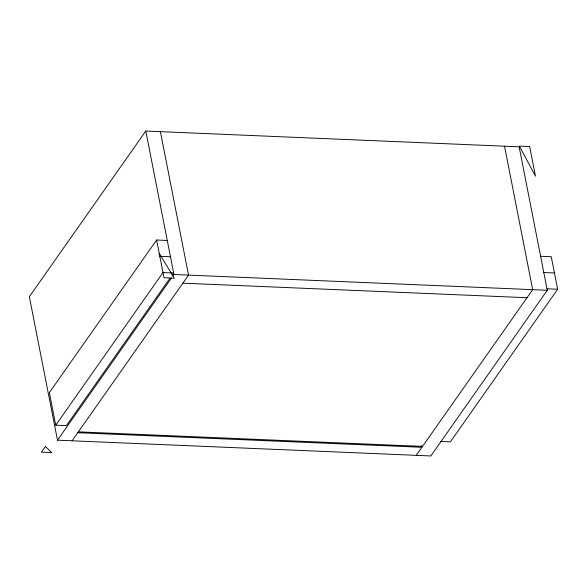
<?xml version="1.0" encoding="UTF-8"?>
<svg xmlns="http://www.w3.org/2000/svg" width="587" height="587" viewBox="0 0 587 587"><rect width="100%" height="100%" fill="white"/><g stroke="black" fill="none" stroke-linecap="round" stroke-linejoin="round"><path stroke-width="0.88" d="M145.796 131.04L29.35 296.728L57.497 440.177L430.836 455.96L547.282 290.272L519.143 146.823L145.796 131.04L173.935 274.481L172.886 275.985M167.266 240.472L156.612 240.024L49.359 392.63L55.743 425.164L66.397 425.612L169.966 278.245M55.743 425.164L162.995 272.551L173.649 273.006L172.072 275.252M57.497 440.177L171.301 278.231M72.098 440.793L188.544 275.105L160.398 131.657M416.234 455.343L532.68 289.655L504.541 146.207M540.612 256.262L551.266 256.71L557.65 289.244L450.398 441.85L440.632 441.439M159.803 256.284L170.457 256.739M543.804 272.529L554.458 272.977M546.996 288.797L557.65 289.244M173.935 274.481L547.282 290.272M182.873 283.169L527.016 297.719M78.379 431.849L422.515 446.406M77.763 432.722L421.906 447.279L421.554 445.482M159.224 253.327L174.266 278.165L164.008 277.732L156.612 240.024M45.419 446.472L41.435 452.137L51.693 452.577L45.419 446.472M529.65 146.537L519.392 146.104L535.454 176.115L529.65 146.537"/></g></svg>
